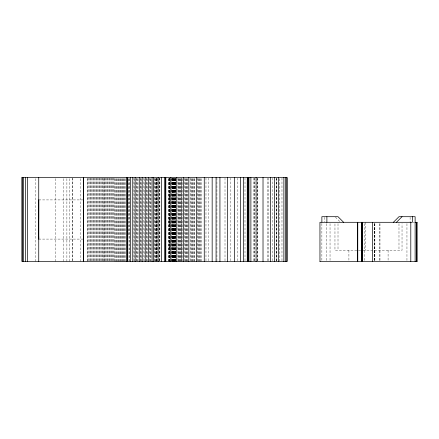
<?xml version="1.0" encoding="UTF-8"?>
<svg xmlns="http://www.w3.org/2000/svg" width="439" height="439" viewBox="0 0 439 439"><rect width="100%" height="100%" fill="white"/><g stroke="black" fill="none" stroke-linecap="round" stroke-linejoin="round"><path stroke-width="0.33" stroke-dasharray="2.19 1.65" d="M35.29 261.474L35.29 178.207M55.693 261.474L55.693 178.207M63.271 261.474L63.271 178.207M66.887 261.474L66.887 178.207M69.274 261.474L69.274 178.212M72.364 260.793L72.364 178.212M72.419 260.793L72.419 178.212M80.463 261.474L80.463 178.212M87.756 261.474L87.756 178.212M87.855 260.788L87.855 178.207M88.623 260.788L88.623 178.207M89.391 260.788L89.391 178.207M90.154 260.788L90.154 178.207M90.917 260.788L90.917 178.207M91.68 260.788L91.68 178.207M92.437 260.788L92.437 178.207M93.189 260.788L93.189 178.207M93.946 260.788L93.946 178.207M94.692 260.788L94.692 178.207M95.444 260.788L95.444 178.207M96.19 260.793L96.19 178.207M96.931 260.793L96.931 178.207M97.672 260.793L97.677 178.207M98.413 260.793L98.413 178.207M99.148 260.793L99.148 178.207M99.883 260.793L99.883 178.207M100.613 260.793L100.613 178.207M101.343 260.793L101.343 178.207M102.073 260.793L102.073 178.207M102.797 260.793L102.797 178.207M103.516 260.793L103.516 178.207M103.994 261.474L103.994 178.212M104.235 260.793L104.235 178.207M104.954 260.793L104.954 178.207M105.667 260.793L105.667 178.207M106.381 260.793L106.381 178.207M107.089 260.793L107.089 178.207M107.796 260.793L107.796 178.207M108.499 260.793L108.499 178.207M109.201 260.793L109.201 178.207M109.904 260.793L109.904 178.207M110.601 260.793L110.601 178.207M111.292 260.793L111.292 178.207M111.983 260.793L111.983 178.207M112.675 260.793L112.675 178.207M113.361 260.793L113.361 178.207M114.041 260.793L114.014 178.207M114.722 261.474L114.722 178.207M115.402 261.474L115.402 178.207M116.077 261.474L116.077 178.207M116.752 261.474L116.752 178.207M117.422 261.474L117.422 178.207M118.091 261.474L118.091 178.207M118.755 261.474L118.755 178.207M119.419 261.474L119.419 178.207M120.077 261.474L120.077 178.212M120.736 261.474L120.736 178.212M121.389 261.474L121.389 178.212M122.042 261.474L122.042 178.212M122.69 261.474L122.69 178.212M123.337 261.474L123.337 178.212M123.979 261.474L123.979 178.212M124.621 261.474L124.621 178.212M125.258 261.474L125.258 178.212M128.407 234.854L128.407 178.212M129.028 261.474L129.028 178.212M129.648 261.474L129.648 178.212M133.9 260.793L133.9 178.212M134.356 261.474L134.356 178.212M136.266 260.793L136.266 178.212M136.853 261.474L136.853 178.212M137.434 261.474L137.434 178.212M138.011 261.474L138.011 178.212M140.299 260.793L140.299 178.212M140.864 261.474L140.864 178.212M141.424 261.474L141.424 178.212M143.641 260.793L143.641 178.212M144.19 261.474L144.19 178.212M146.346 260.793L146.346 178.212M146.878 261.474L146.878 178.212M147.405 261.474L147.405 178.212M149.49 260.793L149.49 178.212M150.001 261.474L150.001 178.212M150.511 261.474L150.511 178.212M151.021 261.474L151.021 178.212M154.484 260.793L154.484 178.212M154.967 261.474L154.967 178.212M155.45 261.474L155.45 178.212M155.922 261.474L155.922 178.212M156.399 261.474L156.399 178.212M156.531 260.793L156.536 178.212M156.745 261.474L156.745 178.212M156.866 261.474L156.866 178.212M157.052 260.793L157.052 178.212M157.255 261.474L157.255 178.212M159.165 260.793L159.165 178.212M159.203 260.793L159.203 178.212M159.873 260.793L159.873 178.212M168.861 261.474L168.861 178.212M168.949 261.474L168.938 178.212M169.004 261.474L168.988 178.212M169.07 261.474L169.125 178.212M169.147 261.474L169.213 178.212M169.24 261.474L169.317 178.212M169.344 261.474L169.344 178.212M169.465 261.474L169.427 178.212M169.597 261.474L169.553 178.212M169.739 261.474L169.695 178.212M169.849 261.474L169.816 178.212M169.893 261.474L169.893 178.212M170.014 261.474L170.014 178.212L170.063 260.793M171.775 260.793L171.775 178.212M171.852 261.474L171.852 178.212M172.05 261.474L172.05 178.212M172.132 261.474L172.132 178.212M172.335 261.474L172.335 178.212M172.417 261.474L172.423 178.212M172.631 261.474L172.631 178.212M172.719 261.474L172.719 178.212M172.944 261.474L172.944 178.212M173.032 261.474L173.032 178.212M173.262 261.474L173.262 178.212M173.356 261.474L173.356 178.212M173.592 261.474L173.592 178.212M173.69 261.474L173.69 178.212M173.937 261.474L173.937 178.212M174.036 261.474L174.036 178.212M174.288 261.474L174.288 178.212M174.398 261.474L174.398 178.212M174.656 261.474L174.656 178.212M174.766 261.474L174.766 178.212M175.029 261.474L175.029 178.212M175.145 261.474L175.145 178.212M175.419 261.474L175.419 178.212M175.529 261.474L175.529 178.212M175.814 261.474L175.814 178.212M175.929 260.793L175.929 178.212M177.943 260.793L177.943 178.212M178.399 261.474L178.399 178.212M178.865 261.474L178.865 178.212M179.337 261.474L179.337 178.212M179.82 261.474L179.82 178.212M180.314 261.474L180.314 178.212M180.813 261.474L180.813 178.212M181.291 260.793L181.291 178.212L181.318 261.474M181.834 261.474L181.834 178.212M182.361 261.474L182.361 178.212M184.528 260.793L184.528 178.212M185.088 261.474L185.088 178.212M185.653 261.474L185.653 178.212M186.229 261.474L186.229 178.212M186.805 261.474L186.805 178.212M187.393 261.474L187.393 178.212M187.98 261.474L187.98 178.212M190.394 260.793L190.394 178.212M191.014 261.474L191.014 178.212M191.629 261.474L191.629 178.212M192.255 261.474L192.255 178.212M192.886 261.474L192.886 178.212M193.517 261.474L193.517 178.212M194.148 261.474L194.148 178.212M194.784 261.474L194.784 178.212M197.363 260.793L197.363 178.212M198.011 261.474L198.011 178.212M198.658 261.474L198.658 178.212M199.311 261.474L199.311 178.212M199.964 261.474L199.964 178.212M200.618 261.474L200.618 178.212M201.271 261.474L201.271 178.212M205.979 260.793L205.979 178.212M208.728 260.793L208.728 178.212M216.937 260.793L216.937 178.212M225.004 260.793L225.004 178.212M230.25 260.793L230.25 178.212M237.839 260.793L237.839 178.212M245 260.793L245 178.212M253.171 260.793L253.171 178.212M254.373 260.793L254.373 178.212M254.593 260.793L254.593 178.212M257.018 261.474L257.018 178.212M257.194 260.793L257.194 178.212M257.644 260.793L257.644 178.212M267.483 260.793L267.483 178.212M268.811 260.793L268.811 178.212M272.207 260.793L272.207 178.212M276.257 261.474L276.257 178.212M276.471 260.793L276.471 178.212M276.85 260.793L276.85 178.212M279.407 261.474L279.407 178.212M281.97 260.793L281.97 178.212M38.731 199.915L82.856 199.915M413.099 222.299L414.465 222.299M38.731 239.09L82.856 239.09M360.704 250.279L334.962 250.279L334.962 223.665M362.998 250.279L402.031 250.279L402.031 223.665M335.429 217.168L340.093 221.832M410.103 217.321L410.103 221.679M406.953 223.649L406.953 260.799M398.985 223.665L398.985 250.279M388.087 250.279L388.087 261.474M379.982 223.649L379.982 260.799M379.735 223.649L379.735 260.799M374.873 223.649L374.873 260.799M374.719 223.649L374.719 260.799M374.324 223.649L374.324 260.799M374.215 223.649L374.215 260.799M365.451 222.299L365.451 250.279M364.65 223.649L364.65 260.799M348.912 250.279L348.912 260.815M338.008 223.665L338.008 250.279M330.04 223.649L330.04 260.799M326.199 223.649L326.199 260.799M324.668 217.321L324.668 221.679M321.875 223.484L321.875 260.793"/><path stroke-width="0.66" d="M22.224 261.474L22.224 177.526M23.503 261.474L23.503 177.526M25.347 261.474L25.347 177.526M27.547 261.474L27.547 177.526M38.714 219.5L38.731 199.915L38.731 239.09L38.736 236.588M38.742 261.474L38.742 177.526M83.509 261.474L83.509 177.526M83.558 261.474L83.558 177.526M126.613 261.474L126.635 177.526M127.266 261.474L127.266 177.526M127.733 261.474L127.733 177.526M130.69 261.474L130.69 177.526M132.759 261.474L132.759 177.526M135.163 261.474L135.163 177.526M139.251 261.474L139.251 177.526M142.203 261.474L142.203 177.526M145.254 261.474L145.254 177.526M148.327 261.474L148.327 177.526M152.081 261.474L152.081 177.526M153.529 261.474L153.529 177.526M158.177 261.474L158.177 177.526M161.453 261.474L161.453 177.526M164.482 261.474L164.482 177.526M165.338 261.474L165.338 177.526M165.728 261.474L165.728 177.526M165.766 261.474L165.766 177.526M170.82 261.474L170.82 177.526M176.758 261.474L176.763 177.526M183.447 261.474L183.447 177.526M188.847 261.474L188.847 177.526M196.425 261.474L196.425 177.526M204.261 261.474L204.261 177.526M212.163 261.474L212.163 177.526M216.076 261.474L216.076 177.526M219.934 261.474L219.934 177.526M227.386 261.474L227.386 177.526M234.327 261.474L234.327 177.526M240.599 261.474L240.599 177.526M243.431 261.474L243.431 177.526M247.256 261.474L247.256 177.526M248.019 261.474L248.019 177.526M248.139 261.474L248.139 177.526M248.957 261.474L248.962 177.526M250.888 261.474L250.888 177.526M256.074 261.474L256.074 177.526M263.016 261.474L263.016 177.526M270.654 261.474L270.654 177.526M274.37 261.474L274.37 177.526M278.469 261.474L278.469 177.526M283.874 261.474L283.874 177.526M285.685 261.474L285.685 177.526M286.799 261.474L286.799 177.526M83.525 202.412L83.536 199.915L83.536 239.09L83.542 236.588M393.388 222.299L398.985 216.701L415.124 216.701L415.124 261.474M396.439 222.299L402.031 216.701M415.102 222.299L417.045 222.299M319.949 261.474L417.045 261.474M343.605 222.299L338.008 216.701L321.875 216.701L321.875 222.129M416.968 222.299L417.006 261.474M416.787 222.299L416.787 261.474M416.71 222.299L416.71 261.474M412.331 216.701L412.331 222.299L319.949 222.299L319.965 261.474M410.8 222.299L410.8 261.474M372.343 222.299L372.343 261.474M362.548 222.299L362.548 261.474M362.416 222.299L362.416 261.474M361.796 222.299L361.796 261.474M361.621 222.299L361.621 261.474M357.763 222.299L357.763 261.474M357.511 222.299L357.511 261.474M326.89 216.701L326.89 222.299M21.95 177.526L21.972 261.474L287.177 261.474L287.177 177.526L21.972 177.526"/></g></svg>
